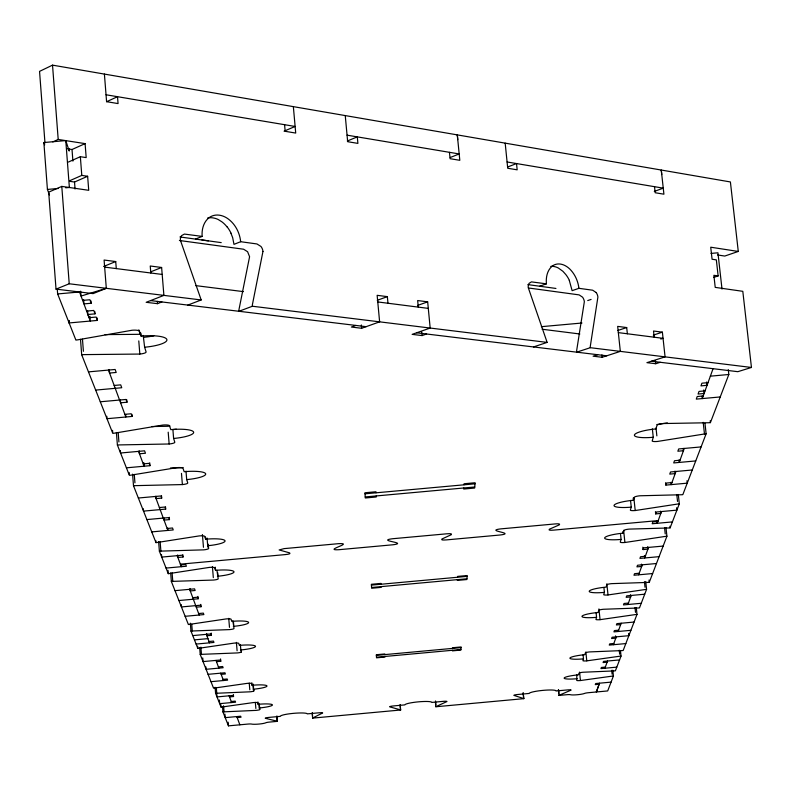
<?xml version="1.0" encoding="UTF-8"?>
<svg xmlns="http://www.w3.org/2000/svg" width="791" height="791" viewBox="0 0 791 791"><rect width="100%" height="100%" fill="white"/><g stroke="black" fill="none" stroke-linecap="round" stroke-linejoin="round"><path stroke-width="1.19" d="M452.472 650.242L452.422 650.864L460.856 650.093L461.123 646.949L452.64 647.73L452.6 648.353M457.396 579.615L457.346 580.406L466.858 579.536L467.204 575.532L457.623 576.402L457.564 577.212M463.793 487.988L463.724 489.036L474.649 488.047L475.104 482.747L464.09 483.756L464.02 484.814M262.948 251.469L252.378 304.772A7.139 5.221 69.3 0 0 252.398 306.246L238.971 311.278A6.921 5.132 68.9 0 1 239.02 309.36L249.59 256.709L247.593 251.726L243.598 249.224L179.409 240.494M652.348 428.87L653.257 437.275L652.18 441.012A5.735 1.127 -6.2 0 0 657.469 441.457L704.474 433.982A5.784 1.137 -6.3 0 1 706.126 433.784L704.969 423.304M576.847 674.832L576.718 680.349A3.915 0.524 -5.7 0 0 580.436 680.537L612.293 676.117A3.915 0.524 -5.8 0 1 613.42 675.989L612.807 670.185M583.076 654.859L583.481 658.873L582.927 660.643A4.064 0.564 -5.7 0 0 586.774 660.861L619.867 656.204A4.064 0.564 -5.8 0 1 621.034 656.075L620.451 650.509M596.117 613.015L596.562 617.326L595.92 619.383A4.38 0.662 -5.8 0 0 600.053 619.669L635.737 614.528A4.38 0.662 -5.9 0 1 637.002 614.38L636.31 607.923M603.948 587.901L604.413 592.39L603.711 594.624A4.568 0.712 -5.8 0 0 608.012 594.951L645.268 589.513A4.568 0.712 -5.9 0 1 646.573 589.364L645.743 581.504M620.579 534.548L621.093 539.422L620.263 542.062A4.964 0.85 -5.9 0 0 624.91 542.497L665.488 536.387A4.973 0.85 -6.1 0 1 666.922 536.219L666.002 527.706M621.093 539.422A17.531 3.016 -5.9 0 1 604.66 537.89A17.531 3.016 -5.9 0 1 623.061 533.183L623.911 530.464A5.053 0.88 -6 0 1 629.231 529.1L668.692 527.983A5.053 0.87 -6.1 0 0 670.106 527.884L679.311 503.837L678.302 494.494M630.546 500.426L631.258 507.14L630.348 510.047A5.211 0.929 -6 0 0 635.213 510.531L677.818 504.015A5.23 0.929 -6.1 0 1 679.311 503.837M631.258 507.14A18.411 3.322 -6 0 1 614.063 505.36A18.411 3.322 -6 0 1 633.423 500.258L634.372 497.262A5.31 0.969 -6 0 1 639.959 495.779L681.338 494.751A5.31 0.959 -6.2 0 0 682.831 494.652L706.126 433.784M647.661 546.729L647.918 549.122L643.063 549.567L643.666 547.856L663.145 546.077M660.554 511.154L660.801 513.448L655.68 513.913L656.352 512.014L676.898 510.136L676.641 507.713M686.964 480.75L687.231 483.163L665.864 485.11L666.595 483.034L671.955 482.55M599.509 683.187L596.335 691.987L599.123 684.264L595.287 684.62L595.663 683.543L611.067 682.129M604.917 668.227L607.518 661.029M613.401 644.724L616.238 636.854M618.176 631.485L621.162 623.239M627.916 604.512L631.188 595.445M638.634 574.82L642.252 564.823M648.531 547.412L644.724 557.971L644.467 555.608M661.484 511.54L657.242 523.286L656.995 520.953M675.949 471.476L671.203 484.626L670.956 482.292M684.274 448.438L679.222 462.428L678.955 460.036M713.067 368.685L702.27 398.585L702.013 396.242M613.42 675.989L607.696 690.938L588.356 692.718A3.807 0.494 -5.7 0 0 584.668 693.391A7.613 0.999 -5.7 0 1 577.311 694.735A7.613 0.999 -5.7 0 1 570.4 694.706A3.807 0.494 -5.7 0 0 566.939 694.696L558.95 695.427L558.387 689.782M621.034 656.075L615.388 670.827A3.965 0.544 -5.8 0 1 614.281 670.906L583.105 672.241A3.965 0.544 -5.7 0 0 578.982 673.161L578.458 674.842A13.793 1.869 -5.7 0 0 564.141 678.035A13.793 1.869 -5.7 0 0 577.242 678.708M637.002 614.38L623.17 650.509A4.123 0.583 -5.8 0 1 622.013 650.588L589.661 651.913A4.123 0.583 -5.8 0 0 585.37 652.891L584.796 654.701A14.327 2.017 -5.7 0 0 569.906 658.092A14.327 2.017 -5.7 0 0 583.481 658.873M646.573 589.364L639.474 607.913A4.439 0.672 -5.9 0 1 638.228 608.002L603.395 609.268A4.449 0.682 -5.8 0 0 598.757 610.385L598.095 612.481A15.434 2.343 -5.8 0 0 581.988 616.318A15.434 2.343 -5.8 0 0 596.562 617.326M604.413 592.39A16.107 2.541 -5.8 0 1 589.236 591.223A16.107 2.541 -5.8 0 1 606.074 587.12L606.796 584.826A4.637 0.742 -5.9 0 1 611.661 583.639L647.967 582.413A4.637 0.742 -6 0 0 649.273 582.324L666.922 536.219M653.257 437.275A20.289 4.024 -6.2 0 1 634.431 434.931A20.289 4.024 -6.2 0 1 655.887 428.93L657.034 425.291A5.853 1.177 -6.2 0 1 663.234 423.541L708.756 422.74A5.883 1.177 -6.4 0 0 710.397 422.641L728.827 374.499L728.274 369.595M551.91 266.379C547.036 270.69 545.839 277.631 546.413 283.84L539.63 286.213M717.585 254.969L724.774 256.057L738.28 251.449L730.4 181.95L52.522 65.139L39.55 71.378L44.968 142.953M106.617 101.713L117.513 96.69L118.067 103.581L106.587 101.673L104.402 74.077M52.76 141.915L58.198 139.443L85.102 143.626L86.179 157.597L80.346 156.707L68.342 162.066M67.126 148.767L72.021 149.509L85.102 143.626M69.776 180.694L81.789 175.404L87.633 176.274L88.73 190.305L61.787 186.399L48.686 192.154L56.023 289.13L93.071 293.619L106.31 288.32L104.096 260.041L115.723 261.544L116.287 268.594M69.855 181.347L74.522 182.029L87.633 176.274M284.078 131.168L295.122 126.461L106.034 94.772M347.308 141.016L357.295 136.873L357.898 143.389L347.664 141.698L345.252 115.585M103.601 266.488L115.723 261.544M56.023 289.13L69.222 283.771L201.181 299.957L180.388 240.227A7.208 5.319 67.8 0 1 181.633 235.58L184.412 234.077L202.15 236.4C201.596 229.509 203.514 221.905 209.239 217.545A24.916 18.282 67.6 0 1 226.661 217.881C234.779 223.032 239.703 232.267 240.662 241.71L256.946 243.954L260.951 246.466A7.079 5.171 68.4 0 1 262.958 251.479M195.486 239.09L202.15 236.4M150.547 271.896L161.621 267.477L163.895 295.389L146.167 302.31L157.488 303.675L161.908 301.954M450.257 157.498L459.185 153.948L347.061 135.162M240.662 241.71L233.978 244.36L232.683 237.725L230.913 233.157M507.595 167.03L516.533 163.559L517.166 169.828L507.723 168.265L505.182 143.141M187.823 305.089L201.181 299.957M654.286 191.432L663.253 188.149L507.09 161.977M377.238 300.313L387.353 296.635L387.976 303.24M355.851 325.437L351.372 327.039L361.635 328.275L379.621 321.848L377.149 295.32L387.353 296.635M417.519 305.474L427.664 301.846L430.175 328.047L412.141 334.366L422.087 335.572L426.586 334M596.098 292.482L592.677 290.208L578.913 288.32L572.12 290.673L569.283 280.36M587.723 300.57L591.104 299.413M713.63 277.453L718.139 275.93L716.339 259.883L712.078 259.24L710.723 247.207L738.28 251.449M533.52 346.942L547.135 342.394L528.24 287.598A6.595 4.509 70.8 0 1 529.159 283.287L531.463 281.883L546.413 283.84M617.633 330.549L626.699 327.553L627.362 333.782M718.139 275.93L713.878 275.308L715.222 287.38L742.808 291.325L751.45 367.459L590.304 347.694L576.688 352.173A6.348 4.351 71.7 0 1 576.688 350.403L584.341 301.727A6.447 4.351 71.3 0 0 582.532 297.159L579.121 294.885L528.437 287.983M653.307 335.117L662.383 332.161L665.073 356.87L646.909 362.664L655.729 363.731L660.258 362.288M597.63 354.714L593.112 356.187L602.188 357.275L620.332 351.382L617.672 326.386L626.699 327.553M660.782 339.072L663.056 338.33L618.335 332.625M751.45 367.459L737.815 371.681L651.428 361.22M106.31 288.32L81.048 296.061L80.672 291.187M656.837 424.559L667.367 422.869M174.989 590.659L194.566 588.87L195.15 590.482L190.265 590.926L190.067 588.524M192.757 597.66L197.582 597.215L198.155 598.777L178.895 600.537M645.327 556.3L640.522 556.745L639.939 558.406L659.091 556.656M371.424 585.122L467.135 576.372M371.592 587.495L466.927 578.775M656.471 563.518L637.516 565.249L636.943 566.87L641.669 566.445L641.422 564.112M196.277 607.162L201.033 606.727L200.835 604.383M198.64 613.539L203.336 613.114L203.88 614.587L185.134 616.308M639.207 573.248L634.53 573.673L633.977 575.255L652.634 573.544M192.757 635.598L210.881 633.937L211.385 635.321L206.866 635.727L206.678 633.502M644.724 594.209L626.69 595.86L626.165 597.324L630.664 596.918L630.427 594.694M194.448 639.87L207.934 638.634M209.002 641.511L213.471 641.096L213.956 642.44L196.109 644.072M628.44 603.078L623.99 603.484L623.476 604.917L641.244 603.286M634.056 622.052L616.861 623.634L616.387 624.969L620.678 624.574M216.467 661.652L220.768 661.256L220.58 658.933M218.415 666.912L222.676 666.516L223.121 667.742L206.095 669.305L205.897 666.902M618.651 630.18L614.399 630.575L613.945 631.88L630.892 630.318M376.368 655.383L461.064 647.611M376.496 657.242L460.906 649.5M208.073 674.327L224.941 672.775L225.376 673.972L221.173 674.357M223.022 679.37L227.195 678.985L227.61 680.151L210.979 681.684M613.856 643.478L609.703 643.864L609.258 645.1L625.819 643.577M619.571 659.921L603.503 661.395L603.088 662.561L607.092 662.196M229.519 696.901L233.543 696.535L233.375 694.538M231.219 701.488L235.204 701.123L235.589 702.19L219.68 703.654L219.374 700.015M605.323 667.09L601.358 667.456L600.952 668.593L616.802 667.139M237.181 717.575L241.037 717.219L240.672 716.221L225.208 717.645L224.911 714.105M222.518 706.818L222.943 711.91L228.461 725.861L247.87 724.072A3.817 0.494 -5 0 1 251.568 724.072A7.633 0.999 -5 0 0 257.797 724.151A7.633 0.999 -5 0 0 264.896 723.103L266.379 722.569A3.817 0.494 -5.1 0 1 269.365 722.094L277.374 721.352L276.909 715.934M312.208 713.403L312.623 718.109L400.661 710.002L400.167 704.593M435.426 702.052L435.871 706.758L523.79 698.661L523.237 693.025M57.268 289.022L57.644 293.945L79.535 291.978L90.303 321.047L89.937 316.281M82.659 300.402L89.887 299.749L91.153 303.25L83.955 303.892L83.628 299.71M711 253.417L717.931 252.794L722.005 289.081M86.614 311.09L93.763 310.448L94.999 313.869L87.88 314.502L87.603 310.853M68.936 320.573L69.114 322.946L97.372 320.414L97.174 317.962M541.37 326.673L581.958 323.015M88.473 371.879L115.13 369.476L116.208 372.452L109.563 373.055L109.296 369.595M114.161 385.454L120.707 384.871L121.745 387.738L95.671 390.092M100.289 401.779L125.987 399.465L126.985 402.224L120.588 402.807L120.341 399.682M124.859 414.336L131.168 413.762L132.127 416.432L106.983 418.706L106.795 416.254M710.367 376.17L728.827 374.499M708.034 382.636L701.924 383.19L700.974 385.879L707.055 385.326L706.689 381.984M705.058 390.873L699.017 391.426L698.077 394.056L704.099 393.513L703.713 389.983M703.209 395.975L697.207 396.518L696.288 399.119L720.225 396.953M143.211 463.892L149.123 463.358L149.964 465.691L126.412 467.827M138.346 498.014L160.929 495.967L161.7 498.103L156.074 498.607L155.886 496.244M701.103 446.915L678.658 448.952L677.857 451.226L683.454 450.712L683.197 448.368M159.377 507.535L164.933 507.031L165.685 509.107L143.527 511.115L143.349 508.791M680.013 460.224L674.496 460.728L673.714 462.933L695.734 460.935M365.007 493.811L475.005 483.815M365.224 496.946L474.738 486.989M146.879 519.578L168.76 517.591L169.482 519.598L164.034 520.092L163.846 517.798M692.273 469.992L670.521 471.97L669.759 474.106L675.188 473.611L674.921 471.149M167.138 528.487L172.527 527.993L173.229 529.94L151.743 531.898M182.84 554.699L183.028 557.002L177.876 557.467L177.668 554.936M180.348 564.161L285.333 554.59C286.263 554.392 291.167 554.194 289.684 552.899L279.144 549.943L284.088 548.628L338.37 543.684C355.357 542.745 322.115 550.635 339.032 549.696L392.771 544.791C409.58 542.675 375.656 540.876 392.534 538.74L446.747 533.806C447.686 533.816 452.62 533.144 451.305 534.696L441.882 539.017C440.597 540.56 445.481 539.877 446.411 539.897L500.09 535.003C516.909 532.996 483.963 530.899 500.851 528.872L555.005 523.939C555.885 523.909 560.918 523.326 559.336 524.848L549.35 529.219C547.807 530.731 552.79 530.138 553.67 530.118L658.221 520.587M180.645 564.962L185.737 564.497L186.369 566.237L166.061 568.086M657.914 521.437L652.852 521.902L652.199 523.751L672.399 521.912M49.438 194.972L47.42 189.435L43.871 142.538L65.772 140.59L69.213 151.032L69.035 148.718M47.42 189.435L58.396 188.456M65.712 187.803L69.371 187.477L65.772 140.59M222.943 711.91A3.925 0.524 -4.9 0 1 224.071 711.831L256.027 710.387A3.925 0.524 -5 0 0 259.764 709.517L259.349 704.672M215.093 687.3L215.597 693.341A4.084 0.573 -4.9 0 1 216.764 693.252L249.966 691.818A4.074 0.573 -5 0 0 253.842 690.889L253.674 688.882M199.639 647.532L200.212 654.434A4.4 0.662 -4.8 0 1 201.468 654.345L237.29 652.931A4.39 0.662 -4.9 0 0 241.443 651.883L241.245 649.49M190.324 623.179L190.967 631.07A4.588 0.722 -4.8 0 1 192.292 630.981L229.677 629.596A4.578 0.722 -4.9 0 0 234.007 628.479L232.861 620.727M170.658 572.892L171.35 581.454A4.993 0.85 -4.7 0 1 172.784 581.365L213.521 580.05A4.983 0.85 -4.8 0 0 218.207 578.765L216.902 570.143M158.615 541.657L159.386 551.208A5.24 0.939 -4.6 0 1 160.889 551.109L203.673 549.854A5.221 0.939 -4.8 0 0 208.577 548.47L208.221 544.208M170.431 468.005L181.01 467.778A5.745 1.157 -4.6 0 0 183.097 467.511M185.994 471.159L186.696 479.613L187.754 482.945A5.755 1.137 -4.7 0 1 182.385 484.576L135.162 485.644A5.794 1.137 -4.5 0 0 133.501 485.753L132.581 474.145M176.373 429.187A21.515 4.578 -4.6 0 1 172.893 429.562L173.615 438.471L174.801 442.209A6.081 1.266 -4.6 0 1 169.155 443.988L119.154 444.918A6.12 1.275 -4.4 0 0 117.394 445.026L116.415 432.479M151.872 426.547L167.712 426.28A6.081 1.295 -4.6 0 0 169.907 425.993M143.23 335.433L144.615 347.229L146.098 351.906A6.812 1.582 -4.4 0 1 139.829 354.061L83.658 354.615A6.842 1.592 -4.2 0 0 81.681 354.734L80.504 339.299M105.015 334.603L138.247 334.336A6.812 1.622 -4.4 0 0 140.709 334M150.587 300.58L366.114 326.673M416.63 332.793L606.707 355.802M252.369 306.236L547.135 342.394M195.693 285.62L243.45 291.632M542.092 329.234L579.852 333.99M104.649 267.111L162.195 274.447M377.772 301.944L428.287 308.391M161.621 267.477L150.241 266.003L150.804 272.994M427.664 301.846L417.658 300.55L418.281 307.106M662.383 332.161L653.524 331.014L654.197 337.203M179.962 236.964L221.223 242.619M527.884 284.612L555.944 288.448M201.952 239.98L208.389 240.859M277.374 721.352A3.817 0.504 -5.1 0 0 277.176 721.234L265.232 718.258A3.846 0.504 -5.1 0 1 268.91 717.407L280.419 716.349A13.477 1.78 -5.1 0 1 293.402 713.353A13.477 1.78 -5.1 0 1 307.264 713.878L318.763 712.82A3.846 0.504 -5.2 0 1 322.688 712.968L312.752 717.951A3.817 0.504 -5.2 0 0 312.623 718.109M400.661 710.002A3.807 0.504 -5.3 0 0 400.503 709.873L389.607 706.808A3.846 0.504 -5.3 0 1 393.414 705.938L404.903 704.88A13.457 1.78 -5.4 0 1 418.32 701.854A13.457 1.78 -5.4 0 1 431.708 702.418L443.197 701.36A3.836 0.504 -5.4 0 1 446.984 701.518L436.039 706.6A3.807 0.504 -5.4 0 0 435.871 706.758M523.79 698.661A3.807 0.494 -5.6 0 0 523.672 698.532L513.824 695.368A3.836 0.504 -5.6 0 1 517.749 694.498L529.219 693.44A13.457 1.78 -5.6 0 1 543.071 690.365A13.457 1.78 -5.6 0 1 555.994 690.978L567.463 689.92A3.836 0.504 -5.7 0 1 571.122 690.088L559.158 695.269A3.807 0.494 -5.7 0 0 558.95 695.427M57.644 293.945L75.887 340.071A7.03 1.671 -4.1 0 0 77.844 339.823L132.057 330.243A6.981 1.661 -4.3 0 1 139.325 330.964L141.085 336.106A24.145 5.685 -4.4 0 1 166.852 339.507A24.145 5.685 -4.4 0 1 144.615 347.229M81.681 354.734L112.787 433.369A6.219 1.315 -4.4 0 0 114.527 433.152L162.976 425.034A6.219 1.325 -4.5 0 1 169.403 425.548L170.807 429.622A21.525 4.528 -4.6 0 1 193.617 432.113A21.525 4.528 -4.6 0 1 173.615 438.471M117.394 445.026L129.378 475.332A5.903 1.186 -4.5 0 0 131.029 475.134L176.868 467.639A5.873 1.177 -4.6 0 1 182.919 468.064L184.174 471.703A20.339 4.044 -4.7 0 1 205.67 473.819A20.339 4.044 -4.7 0 1 186.696 479.613M133.501 485.753L155.995 542.626A5.319 0.969 -4.6 0 0 157.488 542.448L199.134 535.922A5.319 0.969 -4.8 0 1 204.731 536.387L205.63 539.215A18.45 3.332 -4.8 0 1 225.03 540.797A18.45 3.332 -4.8 0 1 207.707 545.721L208.577 548.47M159.386 551.208L168.265 573.673A5.072 0.88 -4.7 0 0 169.699 573.505L209.397 567.394A5.072 0.88 -4.8 0 1 214.717 567.79L215.538 570.36A17.58 3.026 -4.8 0 1 233.968 571.715A17.58 3.026 -4.8 0 1 217.406 576.273M171.35 581.454L188.377 624.504A4.647 0.742 -4.8 0 0 189.682 624.356L226.196 618.918A4.647 0.742 -4.9 0 1 231.061 619.215L231.753 621.38A16.146 2.551 -4.9 0 1 248.611 622.398A16.146 2.551 -4.9 0 1 233.335 626.363M190.967 631.07L197.819 648.393A4.459 0.682 -4.8 0 0 199.075 648.254L234.087 643.113A4.459 0.682 -4.9 0 1 238.744 643.38L239.376 645.367A15.474 2.343 -4.9 0 1 255.503 646.247A15.474 2.343 -4.9 0 1 240.83 649.945L241.443 651.883M200.212 654.434L213.54 688.14A4.133 0.583 -4.9 0 0 214.707 688.012L247.217 683.365A4.133 0.583 -5 0 1 251.508 683.562L252.052 685.273A14.357 2.017 -5 0 1 266.972 685.935A14.357 2.017 -5 0 1 253.308 689.218L253.842 690.889M215.597 693.341L221.035 707.095A3.975 0.544 -4.9 0 0 222.162 706.976L253.476 702.556A3.975 0.544 -5 0 1 257.599 702.724L258.103 704.306A13.823 1.869 -5 0 1 272.44 704.87A13.823 1.869 -5 0 1 259.27 707.965L259.764 709.517M87.88 314.502L89.057 317.685L96.146 317.053L97.372 320.414M108.466 370.079L125.848 416.995L125.65 414.543M138.573 451.364L144.081 466.225L143.794 462.597M155.283 496.471L167.86 530.425L167.672 528.081M177.214 555.678L181.287 566.702L181.099 564.349M189.672 589.315L199.194 615.022M206.352 634.352L209.496 642.846M216.002 660.406L218.86 668.138M220.729 673.161L223.458 680.537M229.113 695.813L231.615 702.556M236.806 716.577L239.861 724.813M183.028 557.002L182.375 555.203L161.71 557.091L161.512 554.649M201.033 606.727L200.479 605.204L181.426 606.944L181.238 604.601M220.768 661.256L220.323 660.01L203.04 661.592L202.743 657.934M233.543 696.535L233.147 695.437L217.011 696.92L216.813 694.458M43.871 142.538L44.692 144.852M138.83 329.827L140.294 334.445M578.913 288.32C578.063 281.072 574.909 274.062 569.688 268.92A22.84 15.494 70.7 0 0 551.9 266.359M710.189 420.753L710.397 422.641M703.189 422.335L704.474 433.982M661.76 174.564L661.266 170.035L663.916 194.191L655.175 192.737L654.513 186.686M676.78 494.513L677.541 501.464M655.403 360.656L655.729 363.731M665.607 482.688L665.864 485.11M669.928 526.242L670.106 527.884M656.026 428.089L656.866 435.881M664.569 527.874L665.231 533.955M655.432 511.629L655.68 513.913M649.025 580.05L649.273 582.324M642.806 547.174L643.063 549.567M644.428 581.662L645.021 587.268M633.858 497.836L635.213 510.531M633.196 498.043L633.423 500.258M635.005 607.587L635.509 612.372M623.634 530.365L624.91 542.497M622.883 531.542L623.061 533.183M601.931 354.882L602.188 357.275M628.598 633.433L628.835 635.697L612.046 637.239L611.591 638.515L615.784 638.129L615.546 635.865M619.244 650.192L619.66 654.197M606.845 583.768L608.012 594.951M611.69 670.313L612.096 674.179M598.935 608.922L600.053 619.669M585.864 651.972L586.774 660.861M579.576 672.103L580.436 680.537M558.604 689.861L558.96 693.381M523.108 692.886L523.672 698.532M457.771 139.651L457.297 134.885L459.808 160.306L450.079 158.694L449.456 152.317M421.761 332.082L422.087 335.572M435.505 700.955L435.861 704.722M400.068 705.167L400.503 709.873M361.329 324.972L361.635 328.275M293.352 106.637L295.715 133.066L285.165 131.316L284.582 124.691M312.277 712.533L312.583 716.073M276.771 716.517L277.176 721.234M258.875 703.298L259.27 707.965M257.906 701.963L258.103 704.306M255.345 702.408L255.859 708.449M253.278 684.195L253.555 687.537M252.902 684.383L253.308 689.218M251.854 682.831L252.052 685.273M249.234 683.117L249.798 689.811M240.375 644.527L240.83 649.945M236.4 642.391L237.102 650.775M233.444 621.726L233.721 625.108M228.737 618.364L229.489 627.352M217.693 572.674L217.901 575.106M215.271 567.187L215.538 570.36M228.154 722.193L228.461 725.861M212.413 566.653L213.323 577.608M223.566 705.77L224.071 711.831M207.064 538.028L207.707 545.721M220.837 704.652L221.035 707.095M205.452 536.99L205.63 539.215M216.309 687.666L216.764 693.252M211.197 633.087L211.385 635.321M202.407 534.548L203.465 547.303M197.958 596.404L198.155 598.777M200.884 647.127L201.468 654.345M197.641 646.207L197.819 648.393M181.475 473.374L182.385 484.576M191.738 624.218L192.292 630.981M168.196 432.173L169.155 443.988M157.3 301.361L157.488 303.675M169.294 517.304L169.482 519.598M172.092 572.803L172.784 581.365M165.497 506.774L165.685 509.107M167.999 570.291L168.265 573.673M161.512 495.739L161.7 498.103M160.138 541.706L160.889 551.109M140.838 333.09L141.085 336.106M149.736 462.814L149.964 465.691M155.837 540.678L155.995 542.626M138.781 340.911L139.829 354.061M139.236 450.86L139.473 453.787L145.455 453.243L144.585 450.821L120.548 453.006L120.361 450.593M131.968 414.385L132.127 416.432M134.272 474.392L134.935 482.836M126.797 399.831L126.985 402.224M129.151 472.474L129.299 474.382M118.205 432.825L118.917 441.951M112.549 430.353L112.708 432.361M94.821 311.565L94.999 313.869M80.346 156.707L81.789 175.404M90.975 300.916L91.153 303.25M74.522 182.029L75.056 189.019M72.021 149.509L72.91 161.117M82.472 339.191L83.401 351.313M52.522 65.139L58.198 139.443M61.787 186.399L69.222 283.771M68.936 320.533L69.114 322.946M376.012 492.813L375.962 491.765L364.938 492.763L365.304 497.984L376.239 496.995L376.19 495.947M381.005 584.203L380.955 583.412L371.365 584.292L371.651 588.247L381.173 587.377L381.133 586.586M384.841 654.572L384.802 653.949L376.318 654.73L376.536 657.825L384.97 657.054L384.94 656.441M153.83 335.839A24.125 5.755 -4.4 0 1 143.814 337.292M590.333 347.694A6.546 4.41 72 0 1 590.294 346.359L597.897 297.09A6.486 4.38 71.3 0 0 596.107 292.482M550.754 266.409A22.801 15.484 71 0 1 558.219 267.931L562.915 271.303L565.792 274.526A22.484 15.375 71.2 0 1 569.352 280.321M207.578 218.049A24.877 18.292 67.9 0 1 212.799 217.871A24.907 18.312 67.8 0 1 218.178 219.502L221.846 221.806A24.294 17.817 67.7 0 1 226.938 226.799M227.007 226.72A24.531 18.153 68 0 1 230.992 233.118"/></g></svg>
